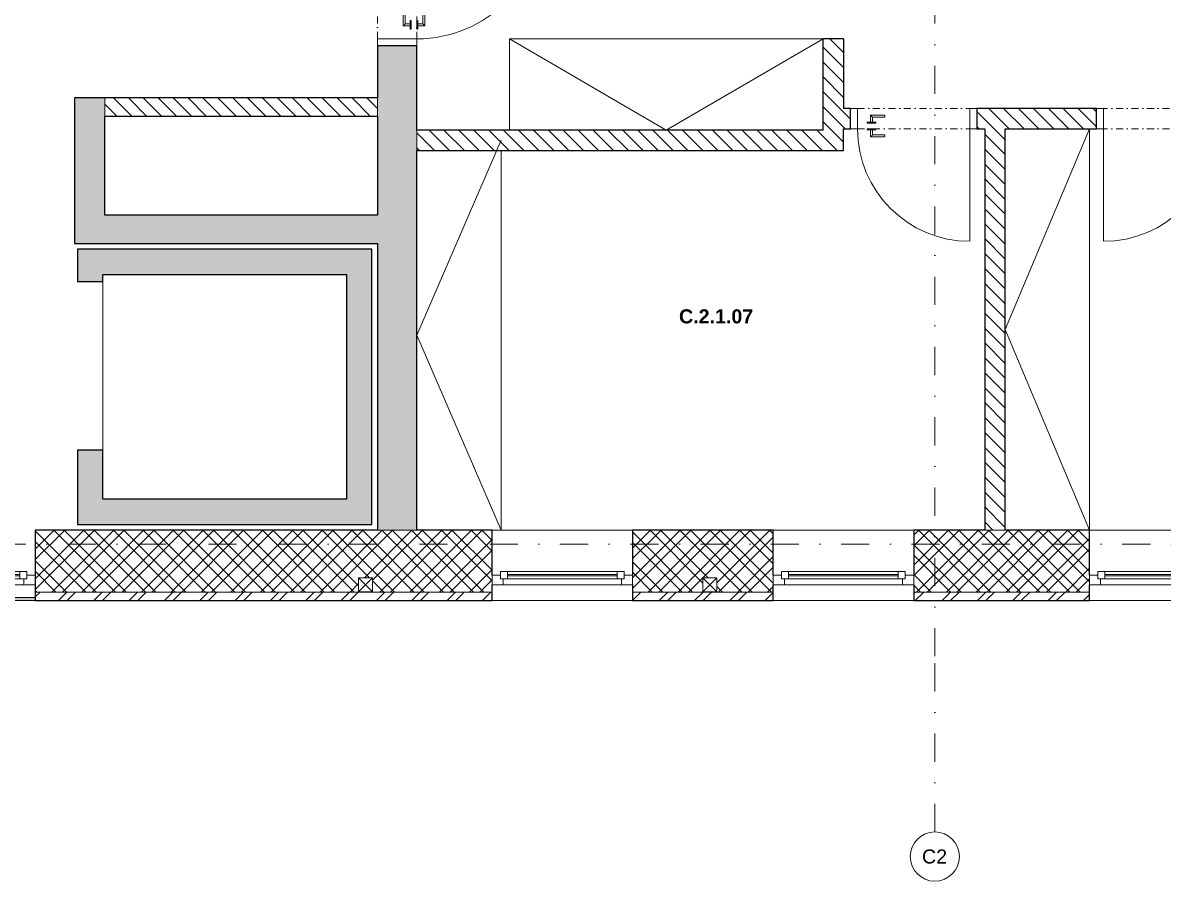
# Model space of a CAD drawing. Header units: millimetres. Extents: x -47415 to 8649, y -7799 to 10440.
# Drawn here: x -35223 to -27110, y -7799 to -1692 of the extents above; entities that cross this region are included whole.
import ezdxf

# ---------------------------------------------------------------- set-up
doc = ezdxf.new("R2010")
doc.units = ezdxf.units.MM
doc.linetypes.add('UDL_2NP$0$HA_DashDot_10mm-S3mm', pattern=[500, 200, -150, 0, -150])
doc.linetypes.add('UDL_2NP$0$HA_DashDot_2_2mm-S0_6mm', pattern=[110, 50, -30, 0, -30])
doc.layers.add('_UT', color=4, linetype='Continuous')
for name, color, linetype, lineweight in [('UDL_2NP$0$A-AREA-____-IDEN', 252, 'Continuous', 9), ('UDL_2NP$0$A-DOOR-____-MCUT', 252, 'UDL_2NP$0$HA_DashDot_2_2mm-S0_6mm', 9), ('UDL_2NP$0$A-DOOR-____-OTLN', 252, 'Continuous', 9), ('UDL_2NP$0$A-DOOR-FRAM-MCUT', 252, 'Continuous', 9), ('UDL_2NP$0$A-FLOR-HRAL-OTLN', 252, 'Continuous', 9), ('UDL_2NP$0$A-GENM-____-OTLN', 252, 'Continuous', 9), ('UDL_2NP$0$A-GLAZ-____-MCUT', 252, 'Continuous', 5), ('UDL_2NP$0$A-GLAZ-____-OTLN', 252, 'Continuous', 5), ('UDL_2NP$0$A-WALL-____-MCUT', 252, 'Continuous', 9), ('UDL_2NP$0$A-WALL-____-OTLN', 252, 'Continuous', 9), ('UDL_2NP$0$A-WALL-____-PATT', 252, 'Continuous', 25), ('UDL_2NP$0$I-FURN-____-OTLN', 252, 'Continuous', 9), ('UDL_2NP$0$I-WALL-____-MCUT', 252, 'Continuous', 25), ('UDL_2NP$0$I-WALL-____-OTLN', 252, 'Continuous', 9), ('UDL_2NP$0$M-HVAC-DUCT-OTLN', 252, 'Continuous', 9), ('UDL_2NP$0$S-GRID-____-IDEN', 252, 'Continuous', 9), ('UDL_2NP$0$S-GRID-____-OTLN', 252, 'Continuous', 5)]:
    doc.layers.add(name, color=color, linetype=linetype, lineweight=lineweight)
doc.styles.add('UDL_2NP$0$Arial_1', font='arial.ttf', dxfattribs={"height": 100})
doc.styles.add('UDL_2NP$0$Arial_B', font='arialbd.ttf', dxfattribs={"height": 100})
pattern_1 = [(135, (0, 0), (-53.03301, -53.03301), [])]

# ---------------------------------------------------------------- blocks, each defined once
blk = doc.blocks.new('UDL_2NP$0$HA_DR_Single_Swing_Solid - In_800x2100-1530513-UDL_2NP-C')
at = {"layer": 'UDL_2NP$0$A-DOOR-____-MCUT'}
for p, q in [((-400, 72.5), (400, 72.5)), ((-400, -72.5), (400, -72.5))]:
    blk.add_line(p, q, dxfattribs=at)
at = {"layer": 'UDL_2NP$0$A-DOOR-____-OTLN', "lineweight": 5}
blk.add_line((400, 872.5), (400, 72.5), dxfattribs=at)
at = {"layer": 'UDL_2NP$0$A-DOOR-____-OTLN'}
for p, q in [((-307.5, 130), (-307.5, 80.5)), ((-205, 130), (-307.5, 130)), ((-292.5, 80.5), (-292.5, 115)), ((-292.5, 115), (-205, 115)), ((-205, 130), (-205, 115)), ((-330, 80.5), (-270, 80.5)), ((-330, 80.5), (-330, 72.5)), ((-270, 72.5), (-330, 72.5)), ((-330, 32.5), (-270, 32.5)), ((-330, 32.5), (-330, 24.5)), ((-270, 24.5), (-330, 24.5)), ((-307.5, 24.5), (-307.5, -25)), ((-292.5, -10), (-292.5, 24.5)), ((-270, 72.5), (-270, 80.5)), ((-270, 24.5), (-270, 32.5)), ((-307.5, -25), (-205, -25)), ((-205, -10), (-292.5, -10)), ((-205, -10), (-205, -25))]:
    blk.add_line(p, q, dxfattribs=at)
at = {"layer": 'UDL_2NP$0$A-DOOR-____-OTLN', "lineweight": 5}
blk.add_arc((400, 72.5), 800, 90, 180, dxfattribs=at)
at = {"layer": 'UDL_2NP$0$A-DOOR-____-OTLN'}
for points in [[(-292.5, 115), (-292.5, 115), (-292.6, 115.1), (-293.1, 115.6), (-293.5, 116), (-293.9, 116.4), (-294.4, 116.9), (-294.8, 117.3), (-295.4, 117.9), (-296.1, 118.6), (-296.7, 119.2), (-297.1, 119.6), (-297.6, 120.1), (-298.1, 120.6), (-298.5, 121), (-299, 121.5), (-299.5, 122), (-300, 122.5), (-300.5, 123), (-301, 123.5), (-301.5, 124), (-301.9, 124.4), (-302.4, 124.9), (-302.9, 125.4), (-303.3, 125.8), (-303.8, 126.3), (-304.2, 126.7), (-304.7, 127.2), (-305.2, 127.7), (-305.6, 128.1), (-306.1, 128.6), (-306.5, 129), (-306.9, 129.4), (-307.4, 129.9), (-307.5, 130), (-307.5, 130)], [(-307.5, -25), (-307.5, -25), (-307.4, -24.9), (-306.9, -24.4), (-306.5, -24), (-306.1, -23.6), (-305.6, -23.1), (-305.2, -22.7), (-304.6, -22.1), (-303.9, -21.4), (-303.3, -20.8), (-302.9, -20.4), (-302.4, -19.9), (-301.9, -19.4), (-301.5, -19), (-301, -18.5), (-300.5, -18), (-300, -17.5), (-299.5, -17), (-299, -16.5), (-298.5, -16), (-298.1, -15.6), (-297.6, -15.1), (-297.1, -14.6), (-296.7, -14.2), (-296.2, -13.7), (-295.8, -13.3), (-295.3, -12.8), (-294.8, -12.3), (-294.4, -11.9), (-293.9, -11.4), (-293.5, -11), (-293.1, -10.6), (-292.6, -10.1), (-292.5, -10), (-292.5, -10)]]:
    blk.add_open_spline(points, degree=3, knots=[0, 0, 0, 0, 0.083333, 0.125, 0.166667, 0.208333, 0.229167, 0.25, 0.291667, 0.333333, 0.354167, 0.375, 0.395833, 0.416667, 0.4375, 0.458333, 0.479167, 0.5, 0.520833, 0.541667, 0.5625, 0.583333, 0.604167, 0.625, 0.645833, 0.666667, 0.6875, 0.708333, 0.75, 0.770833, 0.791667, 0.833333, 0.875, 0.916667, 1, 1, 1, 1], dxfattribs=at)
at = {"layer": 'UDL_2NP$0$A-DOOR-FRAM-MCUT'}
for p, q in [((-450, -72.5), (-450, 72.5)), ((-450, 72.5), (-400, 72.5)), ((-400, 72.5), (-400, -72.5)), ((400, 72.5), (450, 72.5)), ((400, -72.5), (400, 72.5)), ((450, 72.5), (450, -72.5)), ((-400, -72.5), (-450, -72.5)), ((450, -72.5), (400, -72.5))]:
    blk.add_line(p, q, dxfattribs=at)
blk = doc.blocks.new('UDL_2NP$0$HA_DR_Single_Swing_Solid - In_800x2100-V1-UDL_2NP-C')
at = {"layer": 'UDL_2NP$0$A-DOOR-____-MCUT'}
for p, q in [((-400, 72.5), (400, 72.5)), ((-400, -72.5), (400, -72.5))]:
    blk.add_line(p, q, dxfattribs=at)
at = {"layer": 'UDL_2NP$0$A-DOOR-____-OTLN'}
for p, q in [((-307.5, 25), (-307.5, -24.5)), ((-205, 25), (-307.5, 25)), ((-292.5, -24.5), (-292.5, 10)), ((-292.5, 10), (-205, 10)), ((-205, 25), (-205, 10)), ((-330, -24.5), (-270, -24.5)), ((-330, -24.5), (-330, -32.5)), ((-270, -32.5), (-330, -32.5)), ((-330, -72.5), (-270, -72.5)), ((-330, -72.5), (-330, -80.5)), ((-270, -80.5), (-330, -80.5)), ((-307.5, -80.5), (-307.5, -130)), ((-292.5, -115), (-292.5, -80.5)), ((-270, -32.5), (-270, -24.5)), ((-270, -80.5), (-270, -72.5)), ((-307.5, -130), (-205, -130)), ((-205, -115), (-292.5, -115)), ((-205, -115), (-205, -130))]:
    blk.add_line(p, q, dxfattribs=at)
at = {"layer": 'UDL_2NP$0$A-DOOR-____-OTLN', "lineweight": 5}
blk.add_line((400, -872.5), (400, -72.5), dxfattribs=at)
blk.add_arc((400, -72.5), 800, 180, 270, dxfattribs=at)
at = {"layer": 'UDL_2NP$0$A-DOOR-____-OTLN'}
for points in [[(-292.5, 10), (-292.5, 10), (-292.6, 10.1), (-293.1, 10.6), (-293.5, 11), (-293.9, 11.4), (-294.4, 11.9), (-294.8, 12.3), (-295.4, 12.9), (-296.1, 13.6), (-296.7, 14.2), (-297.1, 14.6), (-297.6, 15.1), (-298.1, 15.6), (-298.5, 16), (-299, 16.5), (-299.5, 17), (-300, 17.5), (-300.5, 18), (-301, 18.5), (-301.5, 19), (-301.9, 19.4), (-302.4, 19.9), (-302.9, 20.4), (-303.3, 20.8), (-303.8, 21.3), (-304.2, 21.7), (-304.7, 22.2), (-305.2, 22.7), (-305.6, 23.1), (-306.1, 23.6), (-306.5, 24), (-306.9, 24.4), (-307.4, 24.9), (-307.5, 25), (-307.5, 25)], [(-307.5, -130), (-307.5, -130), (-307.4, -129.9), (-306.9, -129.4), (-306.5, -129), (-306.1, -128.6), (-305.6, -128.1), (-305.2, -127.7), (-304.6, -127.1), (-303.9, -126.4), (-303.3, -125.8), (-302.9, -125.4), (-302.4, -124.9), (-301.9, -124.4), (-301.5, -124), (-301, -123.5), (-300.5, -123), (-300, -122.5), (-299.5, -122), (-299, -121.5), (-298.5, -121), (-298.1, -120.6), (-297.6, -120.1), (-297.1, -119.6), (-296.7, -119.2), (-296.2, -118.7), (-295.8, -118.3), (-295.3, -117.8), (-294.8, -117.3), (-294.4, -116.9), (-293.9, -116.4), (-293.5, -116), (-293.1, -115.6), (-292.6, -115.1), (-292.5, -115), (-292.5, -115)]]:
    blk.add_open_spline(points, degree=3, knots=[0, 0, 0, 0, 0.083333, 0.125, 0.166667, 0.208333, 0.229167, 0.25, 0.291667, 0.333333, 0.354167, 0.375, 0.395833, 0.416667, 0.4375, 0.458333, 0.479167, 0.5, 0.520833, 0.541667, 0.5625, 0.583333, 0.604167, 0.625, 0.645833, 0.666667, 0.6875, 0.708333, 0.75, 0.770833, 0.791667, 0.833333, 0.875, 0.916667, 1, 1, 1, 1], dxfattribs=at)
at = {"layer": 'UDL_2NP$0$A-DOOR-FRAM-MCUT'}
for p, q in [((-400, 72.5), (-450, 72.5)), ((-450, 72.5), (-450, -72.5)), ((-400, -72.5), (-400, 72.5)), ((450, 72.5), (400, 72.5)), ((400, 72.5), (400, -72.5)), ((450, -72.5), (450, 72.5)), ((-450, -72.5), (-400, -72.5)), ((400, -72.5), (450, -72.5))]:
    blk.add_line(p, q, dxfattribs=at)
blk = doc.blocks.new('UDL_2NP$0$HA_WD_SinglePanel - 1000x2400-1383828-UDL_2NP-C')
at = {"layer": 'UDL_2NP$0$A-GLAZ-____-MCUT'}
for p, q in [((-420, 170), (-500, 170)), ((-420, 125), (-420, 170)), ((500, 170), (420, 170)), ((420, 170), (420, 125)), ((-500, 100), (-440, 100)), ((-440, 75), (-440, 125)), ((-440, 125), (-390, 125)), ((-390, 125), (-390, 75)), ((390, 105), (-390, 105)), ((390, 95), (-390, 95)), ((390, 75), (390, 125)), ((390, 125), (440, 125)), ((440, 125), (440, 75)), ((440, 100), (500, 100)), ((-390, 75), (-440, 75)), ((440, 75), (390, 75))]:
    blk.add_line(p, q, dxfattribs=at)
at = {"layer": 'UDL_2NP$0$A-GLAZ-____-OTLN'}
for p, q in [((-141, 170), (-420, 170)), ((420, 170), (141, 170)), ((440, 125), (-440, 125)), ((-440, 75), (-440, 125)), ((390, 125), (-390, 125)), ((440, 125), (440, 75)), ((-440, 75), (440, 75)), ((390, 75), (-390, 75))]:
    blk.add_line(p, q, dxfattribs=at)
blk = doc.blocks.new('UDL_2NP$0$HA_WD_SinglePanel - 1000x1500-1383993-UDL_2NP-C')
at = {"layer": 'UDL_2NP$0$A-GLAZ-____-MCUT'}
for p, q in [((-500, 170), (-500, 100)), ((-420, 170), (-500, 170)), ((-420, 125), (-420, 170)), ((500, 170), (420, 170)), ((420, 170), (420, 125)), ((500, 100), (500, 170)), ((-500, 100), (-440, 100)), ((-440, 75), (-440, 125)), ((-440, 125), (-390, 125)), ((-390, 125), (-390, 75)), ((390, 105), (-390, 105)), ((390, 95), (-390, 95)), ((390, 75), (390, 125)), ((390, 125), (440, 125)), ((440, 125), (440, 75)), ((440, 100), (500, 100)), ((-390, 75), (-440, 75)), ((440, 75), (390, 75))]:
    blk.add_line(p, q, dxfattribs=at)
at = {"layer": 'UDL_2NP$0$A-GLAZ-____-OTLN'}
for p, q in [((420, 170), (-420, 170)), ((440, 125), (-440, 125)), ((-440, 75), (-440, 125)), ((390, 125), (-390, 125)), ((440, 125), (440, 75)), ((-440, 75), (440, 75)), ((390, 75), (-390, 75))]:
    blk.add_line(p, q, dxfattribs=at)
blk = doc.blocks.new('UDL_2NP$0$HA_GM_Shaft_Rectangle - Default-1444136-UDL_2NP-C')
at = {"layer": 'UDL_2NP$0$A-GENM-____-OTLN'}
blk.add_line((350, 0), (1550, 0), dxfattribs=at)
blk = doc.blocks.new('UDL_2NP$0$HA_DR_Single_Swing_Solid - In_900x2100-1523491-UDL_2NP-C')
at = {"layer": 'UDL_2NP$0$A-DOOR-____-MCUT'}
for p, q in [((-450, 140), (450, 140)), ((-450, -140), (450, -140))]:
    blk.add_line(p, q, dxfattribs=at)
at = {"layer": 'UDL_2NP$0$A-DOOR-____-OTLN'}
for p, q in [((-357.5, -42.5), (-357.5, -92)), ((-255, -42.5), (-357.5, -42.5)), ((-342.5, -92), (-342.5, -57.5)), ((-342.5, -57.5), (-255, -57.5)), ((-255, -42.5), (-255, -57.5)), ((-380, -92), (-320, -92)), ((-380, -92), (-380, -100)), ((-320, -100), (-380, -100)), ((-380, -140), (-320, -140)), ((-380, -140), (-380, -148)), ((-320, -148), (-380, -148)), ((-357.5, -148), (-357.5, -197.5)), ((-342.5, -182.5), (-342.5, -148)), ((-320, -100), (-320, -92)), ((-320, -148), (-320, -140)), ((-357.5, -197.5), (-255, -197.5)), ((-255, -182.5), (-342.5, -182.5)), ((-255, -182.5), (-255, -197.5))]:
    blk.add_line(p, q, dxfattribs=at)
at = {"layer": 'UDL_2NP$0$A-DOOR-____-OTLN', "lineweight": 5}
blk.add_line((450, -1040), (450, -140), dxfattribs=at)
blk.add_arc((450, -140), 900, 180, 270, dxfattribs=at)
at = {"layer": 'UDL_2NP$0$A-DOOR-____-OTLN'}
for points in [[(-342.5, -57.5), (-342.5, -57.5), (-342.6, -57.4), (-343.1, -56.9), (-343.5, -56.5), (-343.9, -56.1), (-344.4, -55.6), (-344.8, -55.2), (-345.4, -54.6), (-346.1, -53.9), (-346.7, -53.3), (-347.1, -52.9), (-347.6, -52.4), (-348.1, -51.9), (-348.5, -51.5), (-349, -51), (-349.5, -50.5), (-350, -50), (-350.5, -49.5), (-351, -49), (-351.5, -48.5), (-351.9, -48.1), (-352.4, -47.6), (-352.9, -47.1), (-353.3, -46.7), (-353.8, -46.2), (-354.2, -45.8), (-354.7, -45.3), (-355.2, -44.8), (-355.6, -44.4), (-356.1, -43.9), (-356.5, -43.5), (-356.9, -43.1), (-357.4, -42.6), (-357.5, -42.5), (-357.5, -42.5)], [(-357.5, -197.5), (-357.5, -197.5), (-357.4, -197.4), (-356.9, -196.9), (-356.5, -196.5), (-356.1, -196.1), (-355.6, -195.6), (-355.2, -195.2), (-354.6, -194.6), (-353.9, -193.9), (-353.3, -193.3), (-352.9, -192.9), (-352.4, -192.4), (-351.9, -191.9), (-351.5, -191.5), (-351, -191), (-350.5, -190.5), (-350, -190), (-349.5, -189.5), (-349, -189), (-348.5, -188.5), (-348.1, -188.1), (-347.6, -187.6), (-347.1, -187.1), (-346.7, -186.7), (-346.2, -186.2), (-345.8, -185.8), (-345.3, -185.3), (-344.8, -184.8), (-344.4, -184.4), (-343.9, -183.9), (-343.5, -183.5), (-343.1, -183.1), (-342.6, -182.6), (-342.5, -182.5), (-342.5, -182.5)]]:
    blk.add_open_spline(points, degree=3, knots=[0, 0, 0, 0, 0.083333, 0.125, 0.166667, 0.208333, 0.229167, 0.25, 0.291667, 0.333333, 0.354167, 0.375, 0.395833, 0.416667, 0.4375, 0.458333, 0.479167, 0.5, 0.520833, 0.541667, 0.5625, 0.583333, 0.604167, 0.625, 0.645833, 0.666667, 0.6875, 0.708333, 0.75, 0.770833, 0.791667, 0.833333, 0.875, 0.916667, 1, 1, 1, 1], dxfattribs=at)
at = {"layer": 'UDL_2NP$0$A-DOOR-FRAM-MCUT'}
for p, q in [((-450, 140), (-500, 140)), ((-500, 140), (-500, -140)), ((-450, -140), (-450, 140)), ((500, 140), (450, 140)), ((450, 140), (450, -140)), ((500, -140), (500, 140)), ((-500, -140), (-450, -140)), ((450, -140), (500, -140))]:
    blk.add_line(p, q, dxfattribs=at)
blk = doc.blocks.new('UDL_2NP$0$NAB_Šatní_skříň_ADNS - 650x2000xšířka-1645728-UDL_2NP-C')
at = {"layer": 'UDL_2NP$0$I-FURN-____-OTLN'}
for p, q in [((0, -650), (1115, 0)), ((1115, 0), (2230, -650)), ((2230, 0), (2230, -650)), ((2230, -650), (0, -650))]:
    blk.add_line(p, q, dxfattribs=at)
blk = doc.blocks.new('UDL_2NP$0$NAB_Šatní_skříň_ADNS - 600x2000xšířka-1481586-UDL_2NP-C')
at = {"layer": 'UDL_2NP$0$I-FURN-____-OTLN'}
for p, q in [((0, -600), (1387.5, 0)), ((1387.5, 0), (2775, -600)), ((2700, -600), (0, -600))]:
    blk.add_line(p, q, dxfattribs=at)
blk = doc.blocks.new('UDL_2NP$0$NAB_Šatní_skříň_ADNS - 600x2000xšířka-1530651-UDL_2NP-C')
at = {"layer": 'UDL_2NP$0$I-FURN-____-OTLN'}
for p, q in [((0, -600), (1427.5, 0)), ((1427.5, 0), (2855, -600)), ((2855, -600), (0, -600))]:
    blk.add_line(p, q, dxfattribs=at)
blk = doc.blocks.new('UDL_2NP$0$Railing - Railing-1637136-UDL_2NP-C')
at = {"layer": 'UDL_2NP$0$A-FLOR-HRAL-OTLN'}
blk.add_hatch(color=256, dxfattribs=at).paths.add_polyline_path([(-35134.9, -5801.8), (-35134.9, -5781.8), (-36134.9, -5781.8), (-36134.9, -5801.8), (-35181.6, -5801.8)])
for p, q in [((-35134.9, -5781.8), (-36134.9, -5781.8)), ((-36134.9, -5801.8), (-35134.9, -5801.8))]:
    blk.add_line(p, q, dxfattribs=at)
blk = doc.blocks.new('UDL_2NP$0$Grid - Radius 3_5mm-353793-UDL_2NP-C')
at = {"layer": 'UDL_2NP$0$S-GRID-____-IDEN'}
blk.add_circle((0, 0), 3.5, dxfattribs=at)
blk = doc.blocks.new('UDL_2NP')
at = {"layer": 'UDL_2NP$0$A-WALL-____-PATT', "lineweight": 5}
h = blk.add_hatch(color=256, dxfattribs=at)
h.paths.add_polyline_path([(-32699.9, -5301.8), (-32419.9, -5301.8), (-32419.9, -1856.8), (-32699.9, -1856.8), (-32699.9, -3261.8)])
h.paths.add_polyline_path([(-32419.9, -856.8), (-32419.9, -756.8), (-32699.9, -756.8), (-32699.9, -856.8)])
h = blk.add_hatch(dxfattribs=at)
h.set_pattern_fill('FP_3', color=256, style=0, pattern_type=2)
h.set_pattern_definition(pattern_1)
h.paths.add_polyline_path([(-29500.8, -2456.8), (-29384.9, -2456.8), (-29384.9, -1806.8), (-29529.9, -1806.8), (-29529.9, -2456.8)])
at = {"layer": 'UDL_2NP$0$A-WALL-____-PATT', "lineweight": 9}
for points in [[(-34854.9, -3261.8), (-34639.9, -3261.8), (-34639.9, -2226.8), (-34854.9, -2226.8), (-34854.9, -2984.4)], [(-34639.9, -3261.8), (-32699.9, -3261.8), (-32699.9, -3061.8), (-34639.9, -3061.8)], [(-32739.9, -3481.8), (-32739.9, -3301.8), (-34834.9, -3301.8), (-34834.9, -3481.8), (-32919.9, -3481.8)], [(-32739.9, -5261.8), (-32739.9, -3481.8), (-32919.9, -3481.8), (-32919.9, -5261.8)], [(-33666.7, -5261.8), (-32919.9, -5261.8), (-32919.9, -5081.8), (-34834.9, -5081.8), (-34834.9, -5261.8)]]:
    blk.add_hatch(color=256, dxfattribs=at).paths.add_polyline_path(points)
at = {"layer": 'UDL_2NP$0$A-WALL-____-PATT', "lineweight": 5}
h = blk.add_hatch(dxfattribs=at)
h.set_pattern_fill('FP_3', color=256, style=0, pattern_type=2)
h.set_pattern_definition(pattern_1)
h.paths.add_polyline_path([(-32699.9, -2356.8), (-32699.9, -2226.8), (-34639.9, -2226.8), (-34639.9, -2356.8), (-33666.7, -2356.8)])
h = blk.add_hatch(dxfattribs=at)
h.set_pattern_fill('FP_3', color=256, style=0, pattern_type=2)
h.set_pattern_definition(pattern_1)
h.paths.add_polyline_path([(-23434.9, -2446.8), (-23434.9, -2301.8), (-26684.9, -2301.8), (-26684.9, -2446.8), (-24577.4, -2446.8)])
h.paths.add_polyline_path([(-29384.9, -2446.8), (-29334.9, -2446.8), (-29334.9, -2301.8), (-29384.9, -2301.8)])
h.paths.add_polyline_path([(-27607.2, -2446.8), (-27584.9, -2446.8), (-27584.9, -2301.8), (-28434.9, -2301.8), (-28434.9, -2446.8), (-28234.9, -2446.8)])
h = blk.add_hatch(dxfattribs=at)
h.set_pattern_fill('FP_3', color=256, style=0, pattern_type=2)
h.set_pattern_definition(pattern_1)
h.paths.add_polyline_path([(-29879.5, -2601.8), (-29384.9, -2601.8), (-29384.9, -2456.8), (-32419.9, -2456.8), (-32419.9, -2601.8), (-30636.9, -2601.8)])
h = blk.add_hatch(dxfattribs=at)
h.set_pattern_fill('FP_3', color=256, style=0, pattern_type=2)
h.set_pattern_definition(pattern_1)
h.paths.add_polyline_path([(-28379.9, -5301.8), (-28234.9, -5301.8), (-28234.9, -2446.8), (-28379.9, -2446.8), (-28379.9, -2984.4)])
at = {"layer": 'UDL_2NP$0$A-WALL-____-PATT', "lineweight": 9}
h = blk.add_hatch(color=256, dxfattribs=at)
h.paths.add_polyline_path([(-34654.9, -5081.8), (-34654.9, -4731.8), (-34834.9, -4731.8), (-34834.9, -5081.8)])
h.paths.add_polyline_path([(-34654.9, -3531.8), (-34654.9, -3481.8), (-34834.9, -3481.8), (-34834.9, -3531.8)])
at = {"layer": 'UDL_2NP$0$A-WALL-____-PATT', "lineweight": 5}
h = blk.add_hatch(dxfattribs=at)
h.set_pattern_fill('FP_1', color=256, style=0, pattern_type=2)
h.set_pattern_definition([(45, (0, 0), (-106.066, 106.066), []), (45, (75, 0), (-106.066, 106.066), []), (315, (0, 0), (106.066, 106.066), []), (315, (75, 0), (106.066, 106.066), [])])
h.paths.add_polyline_path([(-24577.4, -5741.8), (-22994.9, -5741.8), (-22994.9, -5301.8), (-26634.9, -5301.8), (-26634.9, -5741.8)])
h.paths.add_polyline_path([(-29951.6, -5741.8), (-29884.9, -5741.8), (-29884.9, -5301.8), (-30884.9, -5301.8), (-30884.9, -5741.8), (-30284.4, -5741.8)])
h.paths.add_polyline_path([(-27701.6, -5741.8), (-27634.9, -5741.8), (-27634.9, -5301.8), (-28884.9, -5301.8), (-28884.9, -5741.8)])
h.paths.add_polyline_path([(-31951.6, -5741.8), (-31884.9, -5741.8), (-31884.9, -5301.8), (-35134.9, -5301.8), (-35134.9, -5741.8), (-32734.4, -5741.8)])
h.paths.add_polyline_path([(-36134.9, -5741.8), (-36134.9, -5301.8), (-41634.9, -5301.8), (-41634.9, -5741.8), (-36696.4, -5741.8)])
h.paths.add_polyline_path([(-42755.9, -5741.8), (-42634.9, -5741.8), (-42634.9, -5301.8), (-45274.9, -5301.8), (-45274.9, -5741.8), (-44734.4, -5741.8)])
h.paths.add_polyline_path([(-24124.9, -5740.1), (-24224.9, -5740.1), (-24224.9, -5640.1), (-24124.9, -5640.1)])
h.paths.add_polyline_path([(-30384.4, -5740.1), (-30384.4, -5640.1), (-30284.4, -5640.1), (-30284.4, -5740.1)])
h.paths.add_polyline_path([(-32834.4, -5740.1), (-32834.4, -5640.1), (-32734.4, -5640.1), (-32734.4, -5740.1)])
h.paths.add_polyline_path([(-41254.4, -5740.1), (-41254.4, -5640.1), (-41154.4, -5640.1), (-41154.4, -5740.1)])
h.paths.add_polyline_path([(-44834.4, -5740.1), (-44834.4, -5640.1), (-44734.4, -5640.1), (-44734.4, -5740.1)])
h = blk.add_hatch(dxfattribs=at)
h.set_pattern_fill('FP_4', color=256, style=0, pattern_type=2)
h.set_pattern_definition([(45, (0, 0), (-125.7236, 125.7236), []), (45, (0, 190.5), (-125.7236, 125.7236), [])])
h.paths.add_polyline_path([(-22934.9, -5801.8), (-22934.9, -5741.8), (-26634.9, -5741.8), (-26634.9, -5801.8), (-24577.4, -5801.8)])
h.paths.add_polyline_path([(-27634.9, -5801.8), (-27634.9, -5741.8), (-28884.9, -5741.8), (-28884.9, -5801.8)])
h.paths.add_polyline_path([(-31884.9, -5801.8), (-31884.9, -5741.8), (-35134.9, -5741.8), (-35134.9, -5801.8), (-33666.7, -5801.8)])
h.paths.add_polyline_path([(-30884.9, -5801.8), (-29884.9, -5801.8), (-29884.9, -5741.8), (-30884.9, -5741.8)])
h.paths.add_polyline_path([(-36134.9, -5801.8), (-36134.9, -5741.8), (-41634.9, -5741.8), (-41634.9, -5801.8), (-36696.4, -5801.8)])
h.paths.add_polyline_path([(-42634.9, -5801.8), (-42634.9, -5741.8), (-45274.9, -5741.8), (-45274.9, -5801.8), (-42755.9, -5801.8)])
at = {"layer": 'UDL_2NP$0$A-WALL-____-MCUT'}
for p, q in [((-34639.9, -2226.8), (-34639.9, -2356.8)), ((-32699.9, -2356.8), (-32699.9, -2226.8)), ((-32419.9, -2456.8), (-32419.9, -2601.8)), ((-32419.9, -5301.8), (-32699.9, -5301.8)), ((-28379.9, -5301.8), (-28234.9, -5301.8)), ((-35134.9, -5741.8), (-31884.9, -5741.8)), ((-30884.9, -5741.8), (-29884.9, -5741.8)), ((-28884.9, -5741.8), (-27634.9, -5741.8))]:
    blk.add_line(p, q, dxfattribs=at)
at = {"layer": 'UDL_2NP$0$A-WALL-____-MCUT', "lineweight": 25}
for p, q in [((-32699.9, -5301.8), (-35134.9, -5301.8)), ((-35134.9, -5301.8), (-35134.9, -5741.8)), ((-31884.9, -5301.8), (-32419.9, -5301.8)), ((-31884.9, -5621.8), (-31884.9, -5301.8)), ((-29884.9, -5301.8), (-30884.9, -5301.8)), ((-30884.9, -5301.8), (-30884.9, -5621.8)), ((-29884.9, -5621.8), (-29884.9, -5301.8)), ((-28379.9, -5301.8), (-28884.9, -5301.8)), ((-28884.9, -5301.8), (-28884.9, -5621.8)), ((-27634.9, -5301.8), (-28234.9, -5301.8)), ((-27634.9, -5621.8), (-27634.9, -5301.8)), ((-31884.9, -5741.8), (-31884.9, -5691.8)), ((-30884.9, -5691.8), (-30884.9, -5741.8)), ((-29884.9, -5741.8), (-29884.9, -5691.8)), ((-28884.9, -5691.8), (-28884.9, -5741.8)), ((-27634.9, -5741.8), (-27634.9, -5691.8))]:
    blk.add_line(p, q, dxfattribs=at)
at = {"layer": 'UDL_2NP$0$A-WALL-____-OTLN'}
for p, q in [((-31884.9, -5301.8), (-30884.9, -5301.8)), ((-29884.9, -5301.8), (-28884.9, -5301.8)), ((-27634.9, -5301.8), (-26634.9, -5301.8))]:
    blk.add_line(p, q, dxfattribs=at)
at = {"layer": 'UDL_2NP$0$I-WALL-____-MCUT'}
for p, q in [((-32419.9, -1856.8), (-32699.9, -1856.8)), ((-32699.9, -1856.8), (-32699.9, -2226.8)), ((-32419.9, -2456.8), (-32419.9, -1856.8)), ((-29384.9, -1806.8), (-29529.9, -1806.8)), ((-29529.9, -2456.8), (-29529.9, -1806.8)), ((-29384.9, -1806.8), (-29384.9, -2301.8)), ((-34854.9, -2226.8), (-34854.9, -3261.8)), ((-32699.9, -2226.8), (-34854.9, -2226.8)), ((-29334.9, -2301.8), (-29384.9, -2301.8)), ((-29334.9, -2446.8), (-29334.9, -2301.8)), ((-27584.9, -2301.8), (-28434.9, -2301.8)), ((-28434.9, -2301.8), (-28434.9, -2446.8)), ((-27584.9, -2446.8), (-27584.9, -2301.8)), ((-34639.9, -3061.8), (-34639.9, -2356.8)), ((-34639.9, -2356.8), (-32699.9, -2356.8)), ((-32699.9, -2356.8), (-32699.9, -3061.8)), ((-29529.9, -2456.8), (-32419.9, -2456.8)), ((-29384.9, -2601.8), (-29384.9, -2446.8)), ((-29384.9, -2446.8), (-29334.9, -2446.8)), ((-28434.9, -2446.8), (-28379.9, -2446.8)), ((-28379.9, -2446.8), (-28379.9, -5301.8)), ((-28234.9, -2446.8), (-27584.9, -2446.8)), ((-28234.9, -5301.8), (-28234.9, -2446.8)), ((-32419.9, -5301.8), (-32419.9, -2601.8)), ((-32419.9, -2601.8), (-29384.9, -2601.8)), ((-32699.9, -3061.8), (-34639.9, -3061.8)), ((-34854.9, -3261.8), (-32699.9, -3261.8)), ((-32739.9, -3301.8), (-34834.9, -3301.8)), ((-34834.9, -3301.8), (-34834.9, -3531.8)), ((-32739.9, -5261.8), (-32739.9, -3301.8)), ((-32699.9, -3261.8), (-32699.9, -5301.8)), ((-34654.9, -3481.8), (-32919.9, -3481.8)), ((-34654.9, -3531.8), (-34654.9, -3481.8)), ((-32919.9, -3481.8), (-32919.9, -5081.8)), ((-34834.9, -3531.8), (-34654.9, -3531.8)), ((-34654.9, -4731.8), (-34834.9, -4731.8)), ((-34834.9, -4731.8), (-34834.9, -5261.8)), ((-34654.9, -5081.8), (-34654.9, -4731.8)), ((-32919.9, -5081.8), (-34654.9, -5081.8)), ((-34834.9, -5261.8), (-32739.9, -5261.8)), ((-35134.9, -5741.8), (-35134.9, -5801.8)), ((-31884.9, -5801.8), (-31884.9, -5741.8)), ((-30884.9, -5741.8), (-30884.9, -5801.8)), ((-29884.9, -5801.8), (-29884.9, -5741.8)), ((-28884.9, -5741.8), (-28884.9, -5801.8)), ((-27634.9, -5801.8), (-27634.9, -5741.8)), ((-35134.9, -5801.8), (-31884.9, -5801.8)), ((-30884.9, -5801.8), (-29884.9, -5801.8)), ((-28884.9, -5801.8), (-27634.9, -5801.8))]:
    blk.add_line(p, q, dxfattribs=at)
at = {"layer": 'UDL_2NP$0$I-WALL-____-OTLN'}
for p, q in [((-30884.9, -5801.8), (-31884.9, -5801.8)), ((-28884.9, -5801.8), (-29884.9, -5801.8)), ((-26634.9, -5801.8), (-27634.9, -5801.8))]:
    blk.add_line(p, q, dxfattribs=at)
at = {"layer": 'UDL_2NP$0$M-HVAC-DUCT-OTLN', "lineweight": 5}
for p, q in [((-32734.4, -5740.1), (-32834.4, -5640.1)), ((-32734.4, -5640.1), (-32834.4, -5740.1)), ((-32834.4, -5640.1), (-32734.4, -5640.1)), ((-32834.4, -5740.1), (-32834.4, -5640.1)), ((-32734.4, -5640.1), (-32734.4, -5740.1)), ((-30284.4, -5740.1), (-30384.4, -5640.1)), ((-30284.4, -5640.1), (-30384.4, -5740.1)), ((-30384.4, -5640.1), (-30284.4, -5640.1)), ((-30384.4, -5740.1), (-30384.4, -5640.1)), ((-30284.4, -5640.1), (-30284.4, -5740.1)), ((-32734.4, -5740.1), (-32834.4, -5740.1)), ((-30284.4, -5740.1), (-30384.4, -5740.1))]:
    blk.add_line(p, q, dxfattribs=at)
at = {"layer": 'UDL_2NP$0$S-GRID-____-OTLN', "linetype": 'UDL_2NP$0$HA_DashDot_10mm-S3mm', "lineweight": 9}
for p, q in [((-28734.9, -6198.9), (-28734.9, 8840.3)), ((-22199.7, -5401.8), (-45814.7, -5401.8)), ((-28734.9, -7448.9), (-28734.9, -6198.9))]:
    blk.add_line(p, q, dxfattribs=at)
at = {"layer": 'UDL_2NP$0$A-DOOR-____-OTLN'}
for name, p, rotation in [('UDL_2NP$0$HA_DR_Single_Swing_Solid - In_900x2100-1523491-UDL_2NP-C', (-32559.9, -1356.8), 89.9999999999997), ('UDL_2NP$0$HA_DR_Single_Swing_Solid - In_800x2100-1530513-UDL_2NP-C', (-27134.9, -2374.3), 180)]:
    blk.add_blockref(name, p, dxfattribs=dict(at, rotation=rotation))
blk.add_blockref('UDL_2NP$0$HA_DR_Single_Swing_Solid - In_800x2100-V1-UDL_2NP-C', (-28884.9, -2374.3), dxfattribs=at)
at = {"layer": 'UDL_2NP$0$A-FLOR-HRAL-OTLN'}
blk.add_blockref('UDL_2NP$0$Railing - Railing-1637136-UDL_2NP-C', (0, 0), dxfattribs=at)
at = {"layer": 'UDL_2NP$0$A-GENM-____-OTLN', "rotation": 89.9999999999996}
blk.add_blockref('UDL_2NP$0$HA_GM_Shaft_Rectangle - Default-1444136-UDL_2NP-C', (-34654.9, -5081.8), dxfattribs=at)
at = {"layer": 'UDL_2NP$0$A-GLAZ-____-OTLN', "rotation": 180}
for name, p in [('UDL_2NP$0$HA_WD_SinglePanel - 1000x2400-1383828-UDL_2NP-C', (-35634.9, -5521.8)), ('UDL_2NP$0$HA_WD_SinglePanel - 1000x1500-1383993-UDL_2NP-C', (-31384.9, -5521.8)), ('UDL_2NP$0$HA_WD_SinglePanel - 1000x1500-1383993-UDL_2NP-C', (-29384.9, -5521.8)), ('UDL_2NP$0$HA_WD_SinglePanel - 1000x1500-1383993-UDL_2NP-C', (-27134.9, -5521.8))]:
    blk.add_blockref(name, p, dxfattribs=at)
at = {"layer": 'UDL_2NP$0$I-FURN-____-OTLN'}
for name, p, rotation in [('UDL_2NP$0$NAB_Šatní_skříň_ADNS - 650x2000xšířka-1645728-UDL_2NP-C', (-29529.9, -2456.8), 180), ('UDL_2NP$0$NAB_Šatní_skříň_ADNS - 600x2000xšířka-1530651-UDL_2NP-C', (-28234.9, -5301.8), 89.9999999999999), ('UDL_2NP$0$NAB_Šatní_skříň_ADNS - 600x2000xšířka-1481586-UDL_2NP-C', (-32419.9, -5301.8), 89.9999999999999)]:
    blk.add_blockref(name, p, dxfattribs=dict(at, rotation=rotation))
at = {"layer": 'UDL_2NP$0$S-GRID-____-IDEN', "xscale": 49.99999999999998, "yscale": 49.99999999999998, "zscale": 49.99999999999998}
blk.add_blockref('UDL_2NP$0$Grid - Radius 3_5mm-353793-UDL_2NP-C', (-28734.9, -7623.9), dxfattribs=at)
at = {"layer": 'UDL_2NP$0$A-AREA-____-IDEN', "lineweight": 5, "insert": (-30554.6, -3730.6), "char_height": 100, "width": 653.375, "attachment_point": 1, "style": 'UDL_2NP$0$Arial_B'}
blk.add_mtext('C.2.1.07', dxfattribs=at)
at = {"layer": 'UDL_2NP$0$S-GRID-____-IDEN', "lineweight": 5, "insert": (-28825.8, -7573.2), "char_height": 100, "width": 220.464, "attachment_point": 1, "style": 'UDL_2NP$0$Arial_1'}
blk.add_mtext('C2', dxfattribs=at)

msp = doc.modelspace()

# ---------------------------------------------------------------- block references
at = {"layer": '_UT'}
msp.add_blockref('UDL_2NP', (0, 0), dxfattribs=at)

doc.saveas('drawing.dxf')
